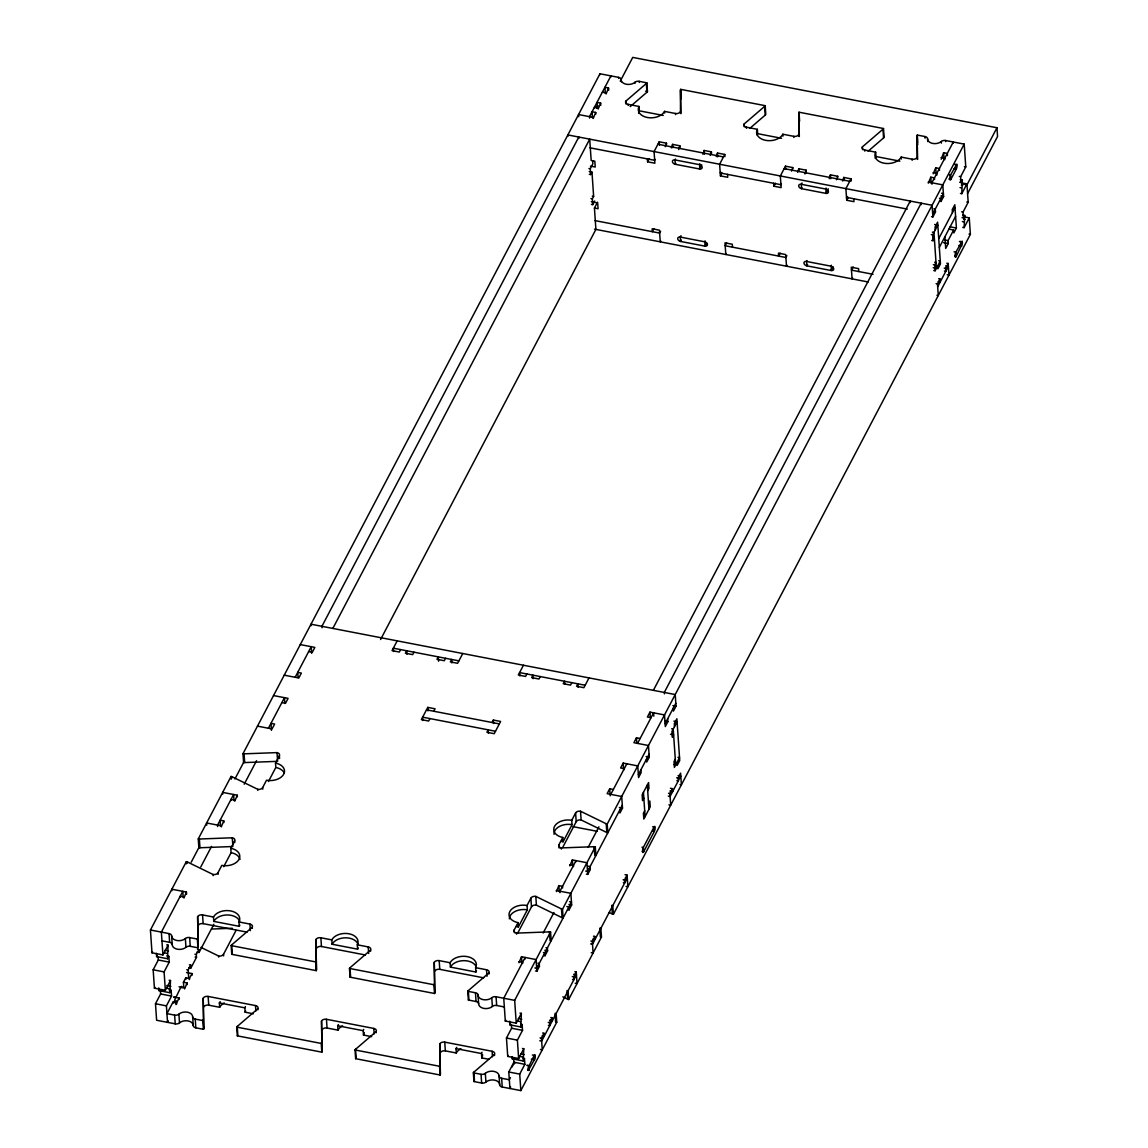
<?xml version="1.0" encoding="UTF-8"?>
<svg xmlns="http://www.w3.org/2000/svg" width="1148" height="1148" viewBox="0 0 1148 1148"><rect width="100%" height="100%" fill="white"/><g stroke="black" fill="none" stroke-linecap="round" stroke-linejoin="round"><path stroke-width="1.5" d="M161.968 940.843L169.646 942.336A3.86 2.54 -3.9 0 1 172.229 944.617A7.735 5.08 -3.9 0 0 177.38 949.209A7.735 5.08 -3.9 0 0 185.962 947.272A3.86 2.54 -3.9 0 1 190.252 946.311L197.93 947.789A3.86 2.54 -3.9 0 0 198.145 947.057L197.628 916.664A3.86 2.54 -3.9 0 1 202.55 914.913L213.485 917.022A13.532 8.883 -3.9 0 1 230.719 910.924A13.532 8.883 -3.9 0 1 238.985 921.959L239.272 926.321L213.786 921.399L213.485 917.022M198.145 947.057L197.628 916.664M160.376 990.337L160.62 993.967L155.482 1003.754L156.616 1020.256L175.228 1023.844A3.86 2.54 -3.9 0 0 179.518 1022.882A7.735 5.08 -3.9 0 1 188.1 1020.945A7.735 5.08 -3.9 0 1 193.251 1025.537A3.86 2.54 -3.9 0 0 195.834 1027.833L203.512 1029.311A3.86 2.54 -3.9 0 0 203.727 1028.579L203.21 998.186A3.86 2.54 -3.9 0 1 208.132 996.435L255.487 1005.576A3.86 2.54 -3.9 0 1 257.841 1008.733L257.913 1009.824M203.727 1028.579L203.21 998.186M238.985 921.959L249.905 924.068A3.86 2.54 -3.9 0 1 252.259 927.211L231.666 944.919A3.86 2.54 -3.9 0 0 231.15 945.593L231.752 954.318L316.245 970.648A3.86 2.54 -3.9 0 0 316.461 969.917L315.944 939.509A3.86 2.54 -3.9 0 1 320.866 937.773L331.801 939.882A13.532 8.883 -3.9 0 1 349.035 933.783A13.532 8.883 -3.9 0 1 357.286 944.804L357.588 949.166L332.102 944.244L331.801 939.882M316.461 969.917L315.944 939.509M257.841 1008.733L237.249 1026.441A3.86 2.54 -3.9 0 0 236.732 1027.101L237.32 1035.84L321.827 1052.156A3.86 2.54 -3.9 0 0 322.043 1051.439L321.526 1021.031A3.86 2.54 -3.9 0 1 326.448 1019.28L373.803 1028.436A3.86 2.54 -3.9 0 1 376.157 1031.578L376.228 1032.669M322.043 1051.439L321.526 1021.031M357.286 944.804L368.221 946.913A3.86 2.54 -3.9 0 1 370.574 950.07L349.982 967.764A3.86 2.54 -3.9 0 0 349.466 968.438L350.054 977.178L434.561 993.494A3.86 2.54 -3.9 0 0 434.776 992.762L434.26 962.368A3.86 2.54 -3.9 0 1 439.182 960.618L450.116 962.727A13.532 8.883 -3.9 0 1 467.351 956.628A13.532 8.883 -3.9 0 1 475.602 967.649L475.903 972.026L450.403 967.104L450.116 962.727M434.776 992.762L434.26 962.368M376.157 1031.578L355.564 1049.286A3.86 2.54 -3.9 0 0 355.033 1049.961L355.636 1058.686L440.143 1075.016A3.86 2.54 -3.9 0 0 440.358 1074.284L439.828 1043.876A3.86 2.54 -3.9 0 1 444.764 1042.14L492.105 1051.281A3.86 2.54 -3.9 0 1 494.472 1054.438L494.544 1055.529M440.358 1074.284L439.828 1043.876M680.463 112.848L680.463 90.089A3.86 2.54 -3.9 0 1 680.678 89.357L765.185 105.673L765.788 114.413A3.86 2.54 -3.9 0 1 765.257 115.073L749.816 128.361M681.008 113.709L680.463 90.089M798.821 136.239L798.778 112.935A3.86 2.54 -3.9 0 1 798.994 112.203L883.501 128.519L884.089 137.258A3.86 2.54 -3.9 0 1 883.573 137.932L868.132 151.206M799.324 136.569L798.778 112.935M917.137 159.084L917.094 135.78A3.86 2.54 -3.9 0 1 917.309 135.062L924.987 136.54A3.86 2.54 -3.9 0 1 927.57 138.836A7.735 5.08 -3.9 0 0 932.721 143.428A7.735 5.08 -3.9 0 0 941.303 141.491A3.86 2.54 -3.9 0 1 945.593 140.515L964.205 144.117L965.769 166.919L960.632 176.706L961.034 182.532L959.656 182.259M917.639 159.414L917.094 135.78M181.987 987.911A2.899 0.818 -79.1 0 0 180.853 987.122L174.74 999.922A3.415 0.961 -79.1 0 0 174.898 1002.276L176.275 1000.798M956.399 168.856L957.016 166.56A3.415 0.961 -79.1 0 0 956.844 164.207L950.587 174.984A2.899 0.818 -79.1 0 0 949.783 179.002A2.899 0.818 -79.1 0 0 950.888 179.346L956.399 168.856L954.347 168.455M531.337 1059.13L534.466 1059.733L534.164 1055.356L528.037 1068.157A3.415 0.961 -79.1 0 0 528.209 1070.51L534.466 1059.733A2.899 0.818 -79.1 0 0 535.269 1055.715A2.899 0.818 -79.1 0 0 534.164 1055.356L532.342 1055.012M954.806 256.234L956.169 256.506L962.297 243.706A3.415 0.961 -79.1 0 0 962.124 241.353M166.704 944.876L168.067 945.134L162.93 954.921L151.995 952.811L150.445 929.995L186.335 861.631A3.86 2.54 -3.9 0 1 187.325 861.933L213.026 874.475A3.86 2.54 -3.9 0 0 217.948 872.738L221.808 865.405A13.532 8.883 -3.9 0 0 239.042 859.292A13.532 8.883 -3.9 0 0 230.791 848.272L234.651 840.939A3.86 2.54 -3.9 0 0 232.283 837.782L199.365 839.016A3.86 2.54 -3.9 0 1 198.26 838.915L198.862 847.655A3.86 2.54 -3.9 0 0 199.953 847.755L232.886 846.521M198.26 838.915L231.064 776.45A3.86 2.54 -3.9 0 1 232.054 776.751L257.74 789.307A3.86 2.54 -3.9 0 0 262.662 787.557L266.523 780.224A13.532 8.883 -3.9 0 0 283.757 774.125A13.532 8.883 -3.9 0 0 275.506 763.09L279.366 755.757A3.86 2.54 -3.9 0 0 277.012 752.614L244.079 753.834A3.86 2.54 -3.9 0 1 242.989 753.734L243.577 762.473A3.86 2.54 -3.9 0 0 244.682 762.573L277.601 761.339M242.989 753.734L599.974 73.773L618.585 77.361A3.86 2.54 -3.9 0 1 621.168 79.657A7.735 5.08 -3.9 0 0 626.32 84.249A7.735 5.08 -3.9 0 0 634.901 82.312A3.86 2.54 -3.9 0 1 639.192 81.336L646.869 82.828L647.472 91.553A3.86 2.54 -3.9 0 1 646.941 92.227L630.209 106.621M191.214 862.205L199.379 846.65M234.909 778.975L243.979 761.727M268.402 728.248L284.46 697.668L284.848 703.494M295.165 677.277L311.208 646.697L311.668 653.356M151.995 952.811L152.483 951.893M597.936 105.516L597.29 106.75A2.899 0.818 -79.1 0 0 596.716 108.386M183.924 898.023L186.421 892.039L171.841 889.226L171.942 890.69M221.277 826.876L223.774 820.892L220.129 820.189L220.545 826.201M234.766 801.189L237.263 795.205L222.683 792.393L222.798 794.029M593.215 118.445L595.712 112.461L592.067 111.758L592.483 117.756M598.137 109.06L600.634 103.076L596.989 102.373L597.29 106.75L595.927 106.477M606.058 93.978L608.555 87.994L604.91 87.291L605.326 93.304M200.8 866.884L211.562 846.392M244.194 784.228L256.549 760.694M166.776 955.897L168.828 956.298L167.551 958.738L156.616 956.628L157.176 955.552M169.115 980.249L170.492 980.507L165.355 990.294L154.42 988.184L153.158 969.787L158.295 960.001L158.08 956.729M332.848 628.43L589.713 139.152L591.177 160.49L594.822 161.194L595.224 167.02L590.445 166.101M620.25 81.178L632.735 57.4L996.966 127.744L997.555 136.483L967.592 193.567M167.551 958.738L168.067 945.134M154.42 988.184L154.908 987.266M165.355 990.294L164.092 971.897L169.23 962.11L168.828 956.298M223.731 866.654L231.092 852.648L230.791 848.272M268.46 781.472L275.807 767.467L275.506 763.09M169.1 989.863L171.152 990.265L169.875 992.704L158.941 990.595L159.5 989.519M589.326 174.309L590.689 174.568L590.287 168.742L592.856 163.848L592.669 160.935M590.689 174.568L591.981 172.114L589.24 171.597M169.875 992.704L170.492 980.507M168.297 1020.931L167.536 1022.366L166.417 1005.863L171.554 996.077L171.152 990.265M591.378 204.387L592.755 204.645L592.354 198.834L593.631 196.38L591.981 172.114M188.746 978.684L188.157 969.945L190.726 965.052L189.363 964.794M188.875 967.563L190.927 967.965L196.48 957.36L196.294 954.447L198.862 949.554L197.485 949.296M173.692 996.966L179.145 998.028L176.577 1002.922L172.946 1002.218L166.948 1013.627L174.625 1015.119A3.86 2.54 -3.9 0 0 178.916 1014.143A7.735 5.08 -3.9 0 1 187.497 1012.206A7.735 5.08 -3.9 0 1 192.649 1016.798A3.86 2.54 -3.9 0 0 195.232 1019.094L202.909 1020.572L203.512 1029.311M183.809 987.696L183.422 982.229L185.789 977.752L189.42 978.455L191.989 973.561L186.536 972.5M197.011 952.079L199.049 952.467L213.844 924.298M592.755 204.645L594.678 200.986M184.584 988.93L187.067 982.932L183.422 982.229M380.591 639.508L595.898 229.399L594.434 208.046L597.52 202.177M223.63 955.897L223.53 954.261L236.043 930.411M666.558 144.289L666.486 143.199L659.21 141.792L654.073 151.579L654.862 163.217L647.572 161.811L649.122 158.883M397.194 640.857L392.056 650.643L399.332 652.05L400.623 649.596M655.149 159.385L654.661 160.304L590.015 147.819M666.486 143.199L665.28 146.729M679.96 147.418L679.846 145.782L672.556 144.375L671.35 147.905M413.983 652.179L412.692 654.618L405.402 653.212L406.693 650.773L406.937 654.26M679.846 145.782L678.655 149.584M675.483 159.012L675.01 159.931A2.899 2.023 27.7 0 0 672.427 161.581A2.899 2.023 27.7 0 0 675.311 164.293L699.591 168.986A2.899 2.023 27.7 0 0 702.174 167.335A2.899 2.023 27.7 0 0 699.29 164.623L675.01 159.931L675.311 164.293L675.785 163.375M653.901 228.753L652.365 231.681L652.164 228.768L659.44 230.188L660.244 241.826L660.717 240.908M660.602 231.265L659.641 233.087L594.994 220.603M711.53 153.516L711.416 151.866L704.126 150.46L702.935 154.277M699.763 163.705L699.591 168.986L701.758 164.853M445.539 658.278L444.262 660.717L436.972 659.311L438.263 656.871L438.565 661.234M711.416 151.866L710.196 155.411M724.919 156.63L724.761 154.449L717.486 153.043L716.266 156.587M433.786 711.243L435.063 708.79L427.788 707.383L421.359 719.624L428.649 721.03L429.926 718.576M681.008 235.699L680.29 237.076A2.899 2.023 27.7 0 0 677.707 238.741A2.899 2.023 27.7 0 0 680.577 241.439L704.872 246.131A2.899 2.023 27.7 0 0 707.441 244.481A2.899 2.023 27.7 0 0 704.571 241.769L680.29 237.076L680.577 241.439L681.309 240.076M462.759 653.513L457.621 663.3L450.332 661.894L451.609 659.44L451.853 662.941M724.761 154.449L719.624 164.236L720.427 175.888L727.717 177.294L727.516 174.381M720.714 172.057L720.226 172.975L780.927 184.699L781.415 183.78M720.427 175.888L721.963 172.946M705.044 240.85L704.872 246.131L706.551 242.931M726.655 243.003L725.206 245.758L785.906 257.482L786.868 255.645M726.282 253.564L725.809 254.483L725.005 242.845L732.295 244.251L732.496 247.164M492.061 722.494L493.339 720.054L500.628 721.461L494.214 733.687L486.924 732.281L488.201 729.827L488.445 733.328M792.837 168.67L792.751 167.579L785.476 166.173L780.339 175.96L781.128 187.612L773.852 186.206L775.388 183.264M523.459 665.237L518.322 675.024L525.597 676.43L526.889 673.991M792.751 167.579L791.546 171.124M806.298 172.889L806.111 170.162L798.821 168.756L797.616 172.286M540.249 676.559L538.957 679.013L531.682 677.607L532.959 675.153L533.203 678.655M806.111 170.162L804.92 173.979M801.993 182.934L801.275 184.311A2.899 2.023 27.7 0 0 798.692 185.976A2.899 2.023 27.7 0 0 801.577 188.688L825.857 193.366A2.899 2.023 27.7 0 0 828.44 191.716A2.899 2.023 27.7 0 0 825.555 189.004L801.275 184.311L801.577 188.688L802.05 187.77M780.166 253.134L778.631 256.076L778.43 253.163L785.706 254.569L786.509 266.207L786.997 265.303M837.753 177.352L837.681 176.261L830.391 174.855L829.2 178.657M826.029 188.085L825.857 193.366L828.268 188.789M571.804 682.658L570.527 685.112L563.238 683.706L564.529 681.252L564.73 684.165M837.681 176.261L836.462 179.791M851.185 181.025L851.027 178.844L843.751 177.438L842.532 180.968M807.03 260.553L806.556 261.471A2.899 2.023 27.7 0 0 803.973 263.122A2.899 2.023 27.7 0 0 806.843 265.834L831.138 270.526A2.899 2.023 27.7 0 0 833.721 268.862A2.899 2.023 27.7 0 0 830.836 266.149L806.556 261.471L806.843 265.834L807.575 264.456M589.024 677.894L583.887 687.681L576.597 686.274L577.875 683.835L578.118 687.322M851.027 178.844L845.889 188.616L846.693 200.269L853.983 201.675L853.782 198.762M846.98 196.437L846.492 197.356L907.279 209.094M846.693 200.269L848.229 197.327M831.31 265.231L831.138 270.526L833.061 266.853M853.165 266.924L851.472 270.139L873.025 274.3M852.548 277.959L852.074 278.878L851.271 267.226L858.56 268.632L858.761 271.545M514.376 932.678L514.189 929.952L518.035 922.619A13.532 8.883 -3.9 0 1 509.784 911.584A13.532 8.883 -3.9 0 1 527.032 905.485L530.893 898.152A3.86 2.54 -3.9 0 1 535.815 896.401L561.501 908.958A3.86 2.54 -3.9 0 0 562.491 909.259L563.094 917.998A3.86 2.54 -3.9 0 1 562.104 917.697L536.403 905.141A3.86 2.54 -3.9 0 0 531.481 906.877L517.92 932.721M559.133 848.056L558.904 844.77L562.764 837.437A13.532 8.883 -3.9 0 1 554.513 826.417A13.532 8.883 -3.9 0 1 571.747 820.318L575.607 812.971A3.86 2.54 -3.9 0 1 580.529 811.234L606.23 823.776A3.86 2.54 -3.9 0 0 607.206 824.077L607.809 832.817A3.86 2.54 -3.9 0 1 606.818 832.515L581.132 819.959A3.86 2.54 -3.9 0 0 576.196 821.71L562.635 847.54M516.528 926.536A13.532 8.883 -3.9 0 0 518.336 926.981L527.334 909.862L527.032 905.485M561.257 841.355A13.532 8.883 -3.9 0 0 563.065 841.8L572.048 824.68L571.747 820.318M653.37 690.335L910.249 201.058L910.335 202.507M519.011 962.741L521.508 956.758L536.073 959.57L536.877 971.222L535.513 970.95M556.364 891.594L558.861 885.61L562.506 886.313L562.62 887.949M569.853 865.908L572.35 859.924L586.915 862.736L587.719 874.389L586.355 874.116M613.348 789.48L609.703 788.776L607.134 793.67L621.699 796.482L622.503 808.135L619.934 813.014L619.733 810.115M640.928 769.748L641.129 772.661L638.561 777.555L637.757 765.903L623.192 763.09L620.623 767.983L624.268 768.686M640.11 738.508L636.466 737.805L633.897 742.699L648.462 745.511L649.266 757.163L646.697 762.057L646.496 759.144M667.677 718.777L667.878 721.69L665.309 726.584L664.52 714.931L649.955 712.119L647.386 717.012L651.016 717.715M928.302 183.163L930.798 177.179L934.443 177.883L934.558 179.518M933.224 173.779L935.72 167.795L939.365 168.498L939.495 170.421M941.188 159.242L943.642 152.713L947.287 153.416L947.43 155.597M610.779 794.373L626.837 763.793M637.542 743.402L653.585 712.822L653.815 716.151M543.176 933.008L553.939 912.516M588.221 847.21L598.926 826.818M525.253 958.924L525.153 957.461L503.742 998.243L505.307 1021.046L516.227 1023.155L514.677 1000.353L550.566 931.975A3.86 2.54 -3.9 0 0 549.476 931.875L516.543 933.109A3.86 2.54 -3.9 0 1 514.189 929.952M562.491 909.259L595.295 846.794A3.86 2.54 -3.9 0 0 594.19 846.693L561.272 847.927A3.86 2.54 -3.9 0 1 558.904 844.77M607.206 824.077L964.205 144.117M505.307 1021.046L505.794 1020.127M622.302 805.222L587.518 871.476L585.695 871.117M638.36 774.642L649.065 754.25M665.108 723.671L675.813 703.279M932.693 214.002L943.398 193.625L941.575 193.266M536.877 971.222L539.445 966.329L539.244 963.416L537.881 963.158M543.65 955.466L545.013 955.724L547.582 950.831L547.381 947.918L546.018 947.66M567.729 909.589L569.092 909.862L571.661 904.968L570.857 893.316L556.292 890.504M587.719 874.389L590.287 869.495L590.086 866.582L588.034 866.18M311.094 625.66L310.993 624.211L675.225 694.554L676.014 706.192L673.446 711.086L673.245 708.173M931.53 216.656L932.894 216.915L935.462 212.021L935.261 209.108L933.898 208.85M939.667 201.158L941.03 201.417L943.599 196.538L942.795 184.885L928.23 182.073M520.761 1024.26L522.139 1024.533L520.848 1026.972L509.927 1024.863L510.487 1023.801M522.426 1048.483L523.789 1048.741L518.652 1058.528L507.732 1056.418L506.469 1038.022L511.606 1028.235L511.362 1024.604M516.227 1023.155L521.364 1013.368L520.001 1013.11M931.702 240.434L933.066 240.693L932.664 234.866L937.816 225.108L934.615 224.491M520.848 1026.972L521.364 1013.368M961.034 182.532L962.311 180.078L960.259 179.691M933.066 240.693L934.357 238.239L932.98 237.98M960.431 193.424L961.794 193.682L962.311 180.078M507.732 1056.418L508.205 1055.5M643.841 798.176L642.55 800.615L642.163 794.803L648.577 782.563L648.979 788.389L647.687 790.843M518.652 1058.528L517.389 1040.131L522.527 1030.344L522.139 1024.533M961.794 193.682L966.932 183.895L961.464 182.848M938.734 238.655L955.007 207.659M996.966 127.744L966.989 184.828L961.895 183.838M523.086 1058.226L524.464 1058.499L523.172 1060.939L512.252 1058.829L512.812 1057.753M939.337 247.38L955.595 216.398M644.702 810.789L643.411 813.243L643.813 819.055L650.242 806.829L649.84 801.003L648.548 803.457M510.673 1087.056L509.913 1088.491L508.794 1071.988L513.931 1062.201L513.63 1057.839M511.994 1067.023L514.247 1062.747L515.151 1062.919M675.282 759.129L674.005 761.569L674.393 767.395L679.53 757.623L677.937 757.321M933.755 270.512L935.132 270.77L934.73 264.958L936.007 262.505L934.644 262.246M944.904 236.775L945.694 248.427L948.262 243.534L948.061 240.621L953.629 230.016L948.951 229.112M962.081 217.646L963.445 217.905L963.043 212.079L968.18 202.292L966.932 183.895M952.438 212.552L952.237 209.639L954.806 204.746L956.399 228.036L953.83 232.929L953.629 230.016M510.444 1077.613L509.325 1079.751L501.647 1078.273A3.86 2.54 -3.9 0 1 499.064 1075.977A7.735 5.08 -3.9 0 0 493.913 1071.385A7.735 5.08 -3.9 0 0 485.331 1073.323A3.86 2.54 -3.9 0 1 481.041 1074.298L473.349 1072.806L473.952 1081.545L481.629 1083.023A3.86 2.54 -3.9 0 0 485.92 1082.062A7.735 5.08 -3.9 0 1 494.501 1080.125A7.735 5.08 -3.9 0 1 499.667 1084.716A3.86 2.54 -3.9 0 0 502.236 1087.013L520.848 1090.6L556.751 1022.222L556.149 1013.497A3.86 2.54 -3.9 0 0 555.058 1013.397L555.646 1022.122A3.86 2.54 -3.9 0 1 556.751 1022.222M935.132 270.77L940.269 261.012L938.677 260.711M523.172 1060.939L523.789 1048.741M963.445 217.905L964.736 215.451L962.684 215.063M962.741 227.39L964.119 227.648L964.736 215.451M520.848 1090.6L519.714 1074.098L524.851 1064.311L524.464 1058.499M964.119 227.648L969.256 217.862L963.789 216.814M540.435 1049.473L542.258 1049.832L541.454 1038.179L544.023 1033.286L542.66 1033.028M548.428 1025.336L549.792 1025.595L549.591 1022.681L552.159 1017.788L550.796 1017.53M572.508 979.459L573.871 979.732L573.67 976.819L576.239 971.925L574.875 971.667M591.277 952.639L593.1 952.998L592.296 941.346L594.865 936.452L593.502 936.194M623.35 882.625L624.713 882.898L624.512 879.985L627.081 875.092L625.029 874.69M668.868 804.834L670.69 805.193L669.901 793.541L672.47 788.647L670.418 788.26M676.861 780.697L678.224 780.956L678.023 778.043L680.592 773.149L681.395 784.802L680.032 784.543M936.912 295.266L938.275 295.524L937.471 283.872L940.04 278.993L938.677 278.72M944.445 271.028L945.809 271.301L945.608 268.388L948.176 263.495L946.813 263.222M937.672 286.785L948.377 266.408L945.651 265.877M962.124 241.338L955.868 252.129A2.899 0.818 -79.1 0 0 955.05 256.148A2.899 0.818 -79.1 0 0 956.169 256.506L955.868 252.129L954.045 251.785M562.864 996.851L567.686 999.205A3.86 2.54 -3.9 0 0 568.662 999.521L601.466 937.041L600.863 928.316A3.86 2.54 -3.9 0 0 599.773 928.215L600.375 936.955A3.86 2.54 -3.9 0 1 601.466 937.041M609.186 912.459L612.401 914.038A3.86 2.54 -3.9 0 0 613.391 914.339L970.376 234.364L969.256 217.862M625.947 103.923L625.76 101.196L646.353 83.488A3.86 2.54 -3.9 0 0 646.869 82.828M744.263 126.782L744.076 124.056L764.668 106.348A3.86 2.54 -3.9 0 0 765.185 105.673M862.579 149.627L862.378 146.901L882.984 129.193A3.86 2.54 -3.9 0 0 883.501 128.519M504.345 1006.968L496.668 1005.49A3.86 2.54 -3.9 0 0 492.377 1006.452A7.735 5.08 -3.9 0 1 483.796 1008.389A7.735 5.08 -3.9 0 1 478.63 1003.797A3.86 2.54 -3.9 0 0 476.061 1001.515L468.37 1000.023L467.781 991.284A3.86 2.54 -3.9 0 1 468.298 990.624L488.89 972.916A3.86 2.54 -3.9 0 0 486.537 969.759L475.602 967.649M473.349 1072.806A3.86 2.54 -3.9 0 1 473.88 1072.132L494.472 1054.438M211.706 929.033L232.283 928.273M645.549 91.18L647.472 91.553M602.341 92.184L605.986 92.888M941.073 157.606L944.718 158.309L944.804 159.672M954.734 164.221L956.097 164.48M954.576 164.523L955.94 164.795L956.241 169.158L954.419 168.799M964.406 166.661L965.769 166.919M625.76 101.196A3.86 2.54 -3.9 0 0 628.114 104.353L639.034 106.463A13.532 8.883 -3.9 0 0 647.3 117.483A13.532 8.883 -3.9 0 0 664.534 111.385L675.469 113.494A3.86 2.54 -3.9 0 0 680.391 111.758M744.076 124.056A3.86 2.54 -3.9 0 0 746.43 127.198L757.35 129.308A13.532 8.883 -3.9 0 0 765.601 140.329A13.532 8.883 -3.9 0 0 782.85 134.23L793.785 136.339A3.86 2.54 -3.9 0 0 798.707 134.603M862.378 146.901A3.86 2.54 -3.9 0 0 864.745 150.044L875.666 152.167A13.532 8.883 -3.9 0 0 883.917 163.188A13.532 8.883 -3.9 0 0 901.166 157.089L912.086 159.199A3.86 2.54 -3.9 0 0 917.022 157.448M639.034 106.463L639.336 110.825L663.243 115.446M757.35 129.308L757.651 133.67L781.558 138.291M875.666 152.167L875.967 156.53L899.874 161.15M949.224 174.711L950.587 174.984L950.888 179.346L948.836 178.959M959.269 176.433L960.632 176.706M598.065 107.969L594.42 107.266L594.492 108.357M933.152 172.688L936.797 173.391L936.912 175.041M961.307 185.158L962.67 185.416M960.029 187.598L961.393 187.87M593.143 117.354L578.563 114.542L578.721 116.723M940.858 196.007L943.599 196.538M966.817 202.034L968.18 202.292M939.466 198.245L940.829 198.518L941.03 201.417M657.919 144.232L723.484 156.903M784.184 168.627L849.75 181.284M961.68 211.82L963.043 212.079M932.736 211.49L935.462 212.021M963.631 219.124L964.994 219.383M962.354 221.564L963.717 221.822M950.157 226.83L956.399 228.036M969.012 234.106L970.376 234.364M932.363 232.14L933.955 232.441L936.409 268.345L933.224 267.742M588.924 168.483L590.287 168.742M931.301 234.608L932.664 234.866M960.015 241.367L961.378 241.64M959.398 241.582L961.22 241.941L961.522 246.303L959.47 245.916M944.947 240.018L948.061 240.621M958.953 245.471L961.68 246.002M943.584 242.63L948.262 243.534M592.268 196.121L593.631 196.38M590.99 198.561L592.354 198.834M933.367 264.686L934.73 264.958M944.244 268.115L945.608 268.388M591.306 201.704L597.678 202.923L598.079 208.749L594.434 208.046M947.157 274.788L948.98 275.133L948.176 263.495M938.189 281.504L940.241 281.891L940.04 278.993M936.108 283.613L937.471 283.872M594.535 229.141L868.232 281.992M458.899 660.861L393.334 648.189L393.563 651.519M585.164 685.241L519.599 672.585L519.829 675.899M672.9 705.59L676.014 706.192M300.288 644.588L314.853 647.4L312.285 652.294L308.64 651.59M673.89 721.102L677.076 721.719L671.939 731.491L672.341 737.303L673.618 734.864L670.504 734.261M664.764 721.087L667.878 721.69M671.637 728.75L673.23 729.066L675.684 764.97L674.091 764.654M284.23 675.168L298.796 677.98L301.364 673.087L297.734 672.384L298.093 677.621M426.496 709.837L499.351 723.9M646.137 756.561L649.266 757.163M495.491 731.247L422.651 717.17L422.88 720.499M273.525 695.559L288.091 698.371L285.522 703.265L281.891 702.562M678.109 775.546L680.793 776.062L670.088 796.454L668.279 796.109M676.66 777.784L678.023 778.043M669.93 791.029L672.656 791.56L672.47 788.647M668.523 793.282L669.901 793.541M257.468 726.139L272.047 728.951L274.616 724.058L270.971 723.355L271.445 730.343M619.375 807.518L622.503 808.135M652.667 826.775L654.044 827.034A2.899 0.818 -79.1 0 1 655.149 827.378A2.899 0.818 -79.1 0 1 654.331 831.396L643.641 851.787L642.263 851.529M652.968 831.138L654.331 831.396L654.044 827.034L643.339 847.425A2.899 0.818 -79.1 0 0 642.521 851.443A2.899 0.818 -79.1 0 0 643.641 851.787L643.339 847.425L641.976 847.152M572.967 826.646L597.419 831.367M234.694 800.099L231.049 799.395L231.121 800.486M569.781 864.817L573.426 865.52L573.498 866.611M588.235 869.093L590.287 869.495M625.459 877.646L627.282 878.005L592.497 944.259L590.675 943.9M623.149 879.712L624.512 879.985M626.062 886.385L627.884 886.73L627.081 875.092M221.205 825.785L206.64 822.973L206.784 825.154M569.638 901.697L571.46 902.055L536.676 968.309L534.853 967.951M568.934 904.437L571.661 904.968M566.839 906.547L568.891 906.949L569.092 909.862M593.014 938.964L595.066 939.365L594.865 936.452M590.933 941.087L592.296 941.346M544.841 950.3L547.582 950.831M543.449 952.553L544.812 952.811L545.013 955.724M183.852 896.932L180.207 896.229L180.279 897.32M518.939 961.651L522.584 962.354L522.656 963.445M538.082 966.071L539.445 966.329M573.713 974.308L576.439 974.839L541.655 1041.092L539.833 1040.748M572.307 976.561L573.67 976.819M575.22 983.219L577.042 983.578L576.239 971.925M198.231 925.403A3.86 2.54 -3.9 0 1 203.153 923.652L247.093 932.133M316.547 948.248A3.86 2.54 -3.9 0 1 321.469 946.497L365.408 954.993M434.848 971.093A3.86 2.54 -3.9 0 1 439.784 969.357L483.71 977.838M150.445 929.995L169.057 933.597A3.86 2.54 -3.9 0 1 171.626 935.893A7.735 5.08 -3.9 0 0 176.778 940.485A7.735 5.08 -3.9 0 0 185.359 938.547A3.86 2.54 -3.9 0 1 189.65 937.572L197.341 939.064L197.93 947.789M231.15 945.593L315.657 961.909L316.245 970.648M349.466 968.438L433.958 984.754L434.561 993.494M467.781 991.284L475.459 992.776A3.86 2.54 -3.9 0 1 478.042 995.072A7.735 5.08 -3.9 0 0 483.193 999.65A7.735 5.08 -3.9 0 0 491.774 997.727A3.86 2.54 -3.9 0 1 496.065 996.751L514.677 1000.353M549.634 1020.185L552.36 1020.701L552.159 1017.788M194.916 954.189L196.294 954.447M548.227 1022.423L549.591 1022.681M165.054 950.3L168.469 950.96M518.351 1018.534L521.766 1019.194M195.117 957.102L196.48 957.36M163.762 952.74L167.178 953.4M517.074 1020.974L520.489 1021.634M158.295 960.001L169.23 962.11M511.606 1028.235L522.527 1030.344M542.172 1035.797L544.224 1036.199L544.023 1033.286M186.794 969.687L188.157 969.945M540.091 1037.921L541.454 1038.179M153.158 969.787L164.092 971.897M506.469 1038.022L517.389 1040.131M179.045 986.778L184.498 987.825M166.79 985.544L170.88 986.333M520.776 1053.907L524.191 1054.567M166.187 988.127L169.603 988.787M519.484 1056.361L522.9 1057.021M203.799 1006.911A3.86 2.54 -3.9 0 1 208.735 1005.174L219.655 1007.284L219.354 1002.907L244.854 1007.844L245.155 1012.206L253.349 1013.784M322.114 1029.77A3.86 2.54 -3.9 0 1 327.051 1028.02L337.971 1030.129L337.67 1025.767L363.17 1030.689L363.471 1035.051L371.665 1036.644M440.43 1052.616A3.86 2.54 -3.9 0 1 445.352 1050.879L456.287 1052.989L455.986 1048.612L481.486 1053.534L481.787 1057.911L489.292 1059.36M160.62 993.967L171.554 996.077M513.931 1062.201L524.851 1064.311M526.989 1065.2L528.812 1065.559L529.113 1069.922M173.979 997.354L175.357 997.626M527.291 1065.588L528.654 1065.861M173.606 1001.601L175.644 1001.989M527.592 1069.965L528.955 1070.223M155.482 1003.754L166.417 1005.863M508.794 1071.988L519.714 1074.098M236.732 1027.101L321.225 1043.432L321.827 1052.156M355.033 1049.961L439.541 1066.277L440.143 1075.016M200.929 947.373L218.594 955.997A3.86 2.54 -3.9 0 0 223.53 954.261M953.357 143.098L953.285 142.008L931.875 182.776L931.975 184.225M945.593 140.515L945.665 141.606M943.642 152.713L944.087 159.271M941.303 141.491L941.417 143.127M935.72 167.795L936.137 173.807M935.233 229.973L935.046 227.06L937.615 222.167L940.456 263.897L937.887 268.79L937.701 265.877M930.798 177.179L931.215 183.178M927.57 138.836L927.756 141.563M932.894 216.915L932.09 205.277L567.873 134.933L567.959 136.382M924.987 136.54L925.101 138.176M917.309 135.062L917.84 142.696M921.27 204.617L921.17 203.167L664.29 692.445L664.391 693.894M912.086 159.199L912.172 160.29M901.166 157.089L901.295 158.998M882.984 129.193L883.573 137.932M864.745 150.044L864.817 151.149M843.751 177.438L843.967 180.71M830.391 174.855L830.65 178.672M798.994 112.203L799.596 120.942A3.86 2.54 -3.9 0 0 799.381 121.674M798.821 168.756L799.008 171.483M793.785 136.339L793.856 137.43M785.476 166.173L785.691 169.445M782.85 134.23L782.979 136.138M773.652 183.293L773.852 186.206M764.668 106.348L765.257 115.073M746.43 127.198L746.501 128.289M717.486 153.043L717.744 156.86M704.126 150.46L704.384 154.291M680.678 89.357L681.281 98.082A3.86 2.54 -3.9 0 0 681.065 98.814M675.469 113.494L675.541 114.585M672.556 144.375L672.785 147.647M664.534 111.385L664.649 113.021M659.21 141.792L659.426 145.064M646.353 83.488L646.941 92.227M647.386 158.898L647.572 161.811M639.192 81.336L639.264 82.426M634.901 82.312L634.973 83.402M674.507 726.598L674.307 723.685L676.875 718.792L679.731 760.521L677.162 765.415L676.961 762.502M628.114 104.353L628.186 105.444M621.168 79.657L621.312 81.838M618.585 77.361L618.657 78.451M610.98 76.973L610.908 75.883L589.498 116.651L589.598 118.1M608.555 87.994L608.698 90.175M649.955 712.119L650.313 717.356M599.974 73.773L600.045 74.677M600.634 103.076L600.777 105.272M647.3 785.031L648.95 809.297M643.44 792.378L645.104 816.63M595.712 112.461L595.826 114.097M636.466 737.805L636.824 743.043M623.192 763.09L623.665 770.078M578.893 138.492L578.793 137.043L321.914 626.32L322.014 627.769M609.703 788.776L610.176 795.765M613.391 914.339L612.788 905.6A3.86 2.54 -3.9 0 1 611.798 905.298L612.401 914.038M606.23 823.776L606.818 832.515M595.295 846.794L595.884 855.533A3.86 2.54 -3.9 0 0 594.793 855.432L594.19 846.693M580.529 811.234L581.132 819.959M575.607 812.971L576.196 821.71M576.066 861.718L575.995 860.627L559.937 891.207L560.037 892.67M572.35 859.924L572.766 865.936M562.764 837.437L563.065 841.8M561.272 847.927L561.343 849.018M568.662 999.521L568.073 990.781A3.86 2.54 -3.9 0 1 567.083 990.48L567.686 999.205M561.501 908.958L562.104 917.697M558.861 885.61L559.277 891.623M550.566 931.975L551.169 940.7A3.86 2.54 -3.9 0 0 550.079 940.614L549.476 931.875M535.815 896.401L536.403 905.141M530.893 898.152L531.481 906.877M521.508 956.758L521.924 962.77M518.035 922.619L518.336 926.981M516.543 933.109L516.614 934.199M493.339 720.054L493.583 723.541M514.247 1062.747L514.318 1063.837M509.669 1021.189L509.927 1024.863M512.094 1056.619L512.252 1058.829M496.065 996.751L496.668 1005.49M501.647 1078.273L502.236 1087.013M499.064 1075.977L499.667 1084.716M491.774 997.727L492.377 1006.452M488.89 972.916L488.962 974.006M486.537 969.759L486.982 976.317M492.105 1051.281L492.478 1056.748M485.331 1073.323L485.92 1082.062M478.042 995.072L478.63 1003.797M475.459 992.776L476.061 1001.515M481.041 1074.298L481.629 1083.023M468.298 990.624L468.901 999.348A3.86 2.54 -3.9 0 0 468.37 1000.023M473.88 1072.132L474.468 1080.871A3.86 2.54 -3.9 0 0 473.952 1081.545M427.788 707.383L428.017 710.885M439.182 960.618L439.784 969.357M444.764 1042.14L445.352 1050.879M370.574 950.07L370.646 951.161M368.221 946.913L368.666 953.471M373.803 1028.436L374.176 1033.889M349.982 967.764L350.585 976.503A3.86 2.54 -3.9 0 0 350.054 977.178M355.564 1049.286L356.153 1058.025A3.86 2.54 -3.9 0 0 355.636 1058.686M320.866 937.773L321.469 946.497M326.448 1019.28L327.051 1028.02M279.366 755.757L279.552 758.484M277.012 752.614L277.572 760.794M262.662 787.557L262.777 789.193M257.74 789.307L257.812 790.398M244.079 753.834L244.682 762.573M252.259 927.211L252.345 928.302M249.905 924.068L250.35 930.612M255.487 1005.576L255.861 1011.044M237.263 795.205L237.363 796.841M234.02 800.515L233.618 794.502L217.56 825.082L217.661 826.546M232.054 776.751L232.126 777.842M231.064 776.45L231.25 779.176M234.651 840.939L234.752 842.575M232.283 837.782L232.814 845.43M223.774 820.892L223.889 822.528M231.666 944.919L232.269 953.658A3.86 2.54 -3.9 0 0 231.752 954.318M237.249 1026.441L237.837 1035.166A3.86 2.54 -3.9 0 0 237.32 1035.84M217.948 872.738L218.063 874.374M213.026 874.475L213.097 875.58M218.594 955.997L218.68 957.088M199.365 839.016L199.953 847.755M202.55 914.913L203.153 923.652M208.132 996.435L208.735 1005.174M198.862 949.554L199.049 952.467M187.325 861.933L187.397 863.023M186.335 861.631L186.493 863.813M189.65 937.572L190.252 946.311M195.232 1019.094L195.834 1027.833M186.421 892.039L186.564 894.22M191.989 973.561L192.103 975.197M190.726 965.052L190.927 967.965M192.649 1016.798L193.251 1025.537M189.42 978.455L189.506 979.545M183.178 897.162L182.776 891.336L161.366 932.119L162.93 954.921M185.359 938.547L185.962 947.272M187.067 982.932L187.181 984.582M185.789 977.752L185.89 979.388M179.145 998.028L179.232 999.119M178.916 1014.143L179.518 1022.882M176.577 1002.922L176.663 1004.012M171.626 935.893L172.229 944.617M175.802 1001.687L176.003 1004.6M169.057 933.597L169.646 942.336M174.625 1015.119L175.228 1023.844M172.946 1002.218L173.018 1003.309M156.386 953.299L156.616 956.628M158.754 987.897L158.941 990.595M917.697 144.519A3.86 2.54 -3.9 0 1 917.826 143.974M638.589 113.394A13.532 8.883 -3.9 0 1 639.336 110.825M757.135 134.947A13.532 8.883 -3.9 0 1 757.651 133.67M875.293 158.453A13.532 8.883 -3.9 0 1 875.967 156.53M434.174 984.037A3.86 2.54 -3.9 0 1 433.958 984.754M315.872 961.177A3.86 2.54 -3.9 0 1 315.657 961.909M197.556 938.332A3.86 2.54 -3.9 0 1 197.341 939.064M239.803 925.044A13.532 8.883 -3.9 0 1 239.272 926.321M213.786 921.399A13.532 8.883 -3.9 0 1 227.161 914.956A13.532 8.883 -3.9 0 1 239.645 921.184M358.104 947.904A13.532 8.883 -3.9 0 1 357.588 949.166M332.102 944.244A13.532 8.883 -3.9 0 1 345.476 937.801A13.532 8.883 -3.9 0 1 357.961 944.043M476.42 970.749A13.532 8.883 -3.9 0 1 475.903 972.026M450.403 967.104A13.532 8.883 -3.9 0 1 463.792 960.646A13.532 8.883 -3.9 0 1 476.276 966.889M509.325 918.859A13.532 8.883 -3.9 0 1 527.334 909.862M554.068 834.323A13.532 8.883 -3.9 0 1 572.048 824.68M231.092 852.648A13.532 8.883 -3.9 0 1 239.989 859.479M275.807 767.467A13.532 8.883 -3.9 0 1 284.302 773.049M321.44 1042.7A3.86 2.54 -3.9 0 1 321.225 1043.432M245.672 1010.929A13.532 8.883 -3.9 0 1 245.155 1012.206M219.655 1007.284A13.532 8.883 -3.9 0 1 224.247 1002.965M203.124 1019.855A3.86 2.54 -3.9 0 1 202.909 1020.572M482.547 1054.682A13.532 8.883 -3.9 0 1 481.787 1057.911M456.287 1052.989A13.532 8.883 -3.9 0 1 460.879 1048.669M439.756 1065.545A3.86 2.54 -3.9 0 1 439.541 1066.277M364.217 1032.483A13.532 8.883 -3.9 0 1 363.471 1035.051M337.971 1030.129A13.532 8.883 -3.9 0 1 342.563 1025.81M245.371 1006.566A13.532 8.883 -3.9 0 1 244.854 1007.844M219.354 1002.907A13.532 8.883 -3.9 0 1 220.143 1001.687M363.686 1029.412A13.532 8.883 -3.9 0 1 363.17 1030.689M337.67 1025.767A13.532 8.883 -3.9 0 1 338.459 1024.547M482.002 1052.271A13.532 8.883 -3.9 0 1 481.486 1053.534M455.986 1048.612A13.532 8.883 -3.9 0 1 456.775 1047.392"/></g></svg>
